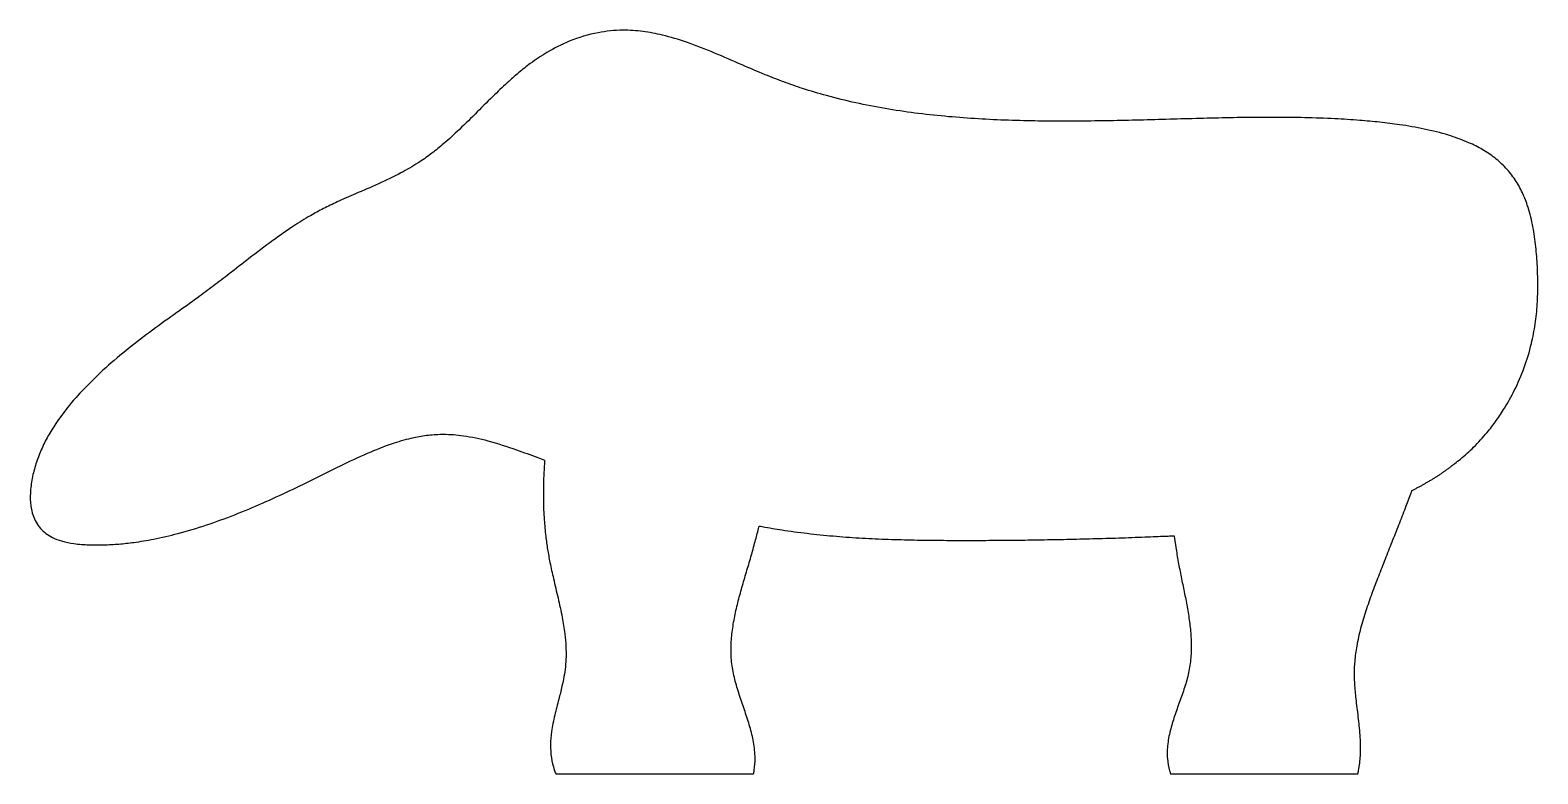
# Model space of a CAD drawing. Header units: millimetres. Extents: x -284 to -5, y 0 to 137.
import ezdxf

# ---------------------------------------------------------------- set-up
doc = ezdxf.new("R2010")
doc.units = ezdxf.units.MM
doc.layers.add('outline', color=7, linetype='Continuous')

msp = doc.modelspace()

# ---------------------------------------------------------------- linework, layer by layer
at = {"layer": 'outline'}
for p, q in [((-186.82, 0), (-150.26, 0)), ((-73.18, 0), (-38.54, 0))]:
    msp.add_line(p, q, dxfattribs=at)
for points, knots in [([(-20.63, 57.36), (-20.27, 57.63), (-19.07, 58.6), (-17.01, 60.46), (-14.81, 62.85), (-12.92, 65.3), (-11.22, 67.87), (-9.43, 71.11), (-7.71, 75.08), (-6.47, 79.22), (-5.71, 83.15), (-5.33, 86.84), (-5.24, 90.53), (-5.36, 94.23), (-5.66, 97.92), (-6.21, 101.58), (-7.06, 104.88), (-8.21, 107.74), (-9.61, 110.15), (-11.37, 112.3), (-13.47, 114.13), (-15.81, 115.63), (-18.59, 116.98), (-22.08, 118.22), (-26.27, 119.26), (-30.52, 119.99), (-34.5, 120.48), (-38.49, 120.84), (-43.11, 121.14), (-48.35, 121.32), (-53.9, 121.38), (-59.45, 121.34), (-65, 121.23), (-70.55, 121.08), (-76.1, 120.92), (-81.64, 120.78), (-87.19, 120.68), (-92.74, 120.64), (-98.29, 120.68), (-103.84, 120.82), (-109.39, 121.1), (-114.92, 121.52), (-120.44, 122.13), (-125.93, 122.95), (-131.38, 124), (-136.47, 125.25), (-140.9, 126.58), (-144.69, 127.88), (-148.42, 129.35), (-152.67, 131.18), (-157.47, 133.28), (-162.35, 135.21), (-166.78, 136.56), (-170.72, 137.32), (-174.73, 137.58), (-179.35, 137.11), (-184.09, 135.68), (-188.23, 133.58), (-191.31, 131.53), (-193.72, 129.61), (-196.03, 127.57), (-198.71, 125.01), (-201.75, 121.95), (-204.83, 118.92), (-207.57, 116.44), (-209.98, 114.5), (-212.51, 112.75), (-215.72, 110.89), (-219.61, 109.03), (-223.59, 107.34), (-226.98, 105.86), (-229.76, 104.53), (-232.47, 103.06), (-235.61, 101.09), (-239.39, 98.44), (-243.32, 95.45), (-246.97, 92.6), (-250.14, 90.15), (-253.36, 87.77), (-257.13, 85.09), (-261.4, 82.05), (-265.83, 78.7), (-270.07, 75.11), (-273.84, 71.46), (-276.92, 68.01), (-279.13, 65.04), (-280.75, 62.42), (-281.99, 59.93), (-282.97, 57.33), (-283.67, 54.64), (-284.02, 52.04), (-283.96, 49.72), (-283.56, 47.9), (-282.93, 46.49), (-282.13, 45.35), (-281.1, 44.41), (-279.78, 43.6), (-278.04, 42.95), (-275.76, 42.5), (-273.15, 42.31), (-270.37, 42.3), (-267.6, 42.46), (-264.54, 42.8), (-260.89, 43.42), (-256.39, 44.46), (-251.36, 45.97), (-246.15, 47.87), (-241.03, 50.02), (-235.98, 52.34), (-231, 54.77), (-226.04, 57.26), (-221.29, 59.48), (-216.97, 61.15), (-213.4, 62.16), (-210.36, 62.68), (-207.28, 62.84), (-203.58, 62.56), (-199.05, 61.58), (-194.5, 60.08), (-191.03, 58.8), (-189.3, 58.15), (-188.88, 57.99)], [0.0000001, 0.0000001, 0.0000001, 0.0000001, 0.0028285, 0.00969, 0.0174419, 0.0232559, 0.0290698, 0.0368218, 0.0465117, 0.0562016, 0.0639535, 0.0717055, 0.0794574, 0.0872094, 0.0949613, 0.1027132, 0.1104652, 0.1162791, 0.1220931, 0.127907, 0.133721, 0.1395349, 0.1453489, 0.1531008, 0.1627908, 0.1724807, 0.1802326, 0.1879845, 0.1976745, 0.2093024, 0.2209303, 0.2325582, 0.2441861, 0.255814, 0.2674419, 0.2790698, 0.2906977, 0.3023256, 0.3139535, 0.3255814, 0.3372094, 0.3488373, 0.3604652, 0.3720931, 0.383721, 0.3953489, 0.4050388, 0.4127908, 0.4205427, 0.4302326, 0.4418605, 0.4534884, 0.4631783, 0.4709303, 0.4786822, 0.4883721, 0.5000001, 0.50969, 0.5174419, 0.5232559, 0.5290698, 0.5368218, 0.5465117, 0.5562016, 0.5639535, 0.5697675, 0.5755814, 0.5833334, 0.5930233, 0.6027132, 0.6104652, 0.6162791, 0.6220931, 0.629845, 0.6395349, 0.6511628, 0.6608528, 0.6686047, 0.6763566, 0.6860466, 0.6976745, 0.7093024, 0.7209303, 0.7325582, 0.7422481, 0.7500001, 0.755814, 0.761628, 0.7674419, 0.7732559, 0.7790698, 0.7839148, 0.7877908, 0.7906977, 0.7936047, 0.7965117, 0.7994187, 0.8032946, 0.8081396, 0.8139535, 0.8197675, 0.8255814, 0.8313954, 0.8391473, 0.8488373, 0.8604652, 0.8720931, 0.883721, 0.8953489, 0.9069768, 0.9186047, 0.9302326, 0.9399225, 0.9476745, 0.9534884, 0.9593024, 0.9670543, 0.9767442, 0.9883721, 0.9971716, 1, 1, 1, 1]), ([(-188.88, 57.99), (-188.89, 57.75), (-188.98, 56.53), (-189.11, 54.08), (-189.15, 50.65), (-189.01, 47.18), (-188.73, 44.13), (-188.36, 41.5), (-187.88, 38.89), (-187.21, 35.9), (-186.4, 32.52), (-185.66, 29.13), (-185.16, 26.11), (-184.94, 23.67), (-184.91, 21.63), (-185.02, 19.79), (-185.29, 17.97), (-185.71, 15.98), (-186.32, 13.6), (-187.05, 10.84), (-187.62, 8.04), (-187.86, 5.39), (-187.71, 3.01), (-187.28, 1.21), (-186.93, 0.25), (-186.82, 0)], [0, 0, 0, 0, 0.01233, 0.062501, 0.125001, 0.187501, 0.239585, 0.281251, 0.322918, 0.375001, 0.437501, 0.500001, 0.552085, 0.593751, 0.625001, 0.656251, 0.687501, 0.718751, 0.760418, 0.812501, 0.864585, 0.906251, 0.947918, 0.985971, 1.000001, 1.000001, 1.000001, 1.000001]), ([(-28.54, 52.38), (-28.36, 52.46), (-28.02, 52.64), (-27.5, 52.91), (-26.98, 53.19), (-26.47, 53.48), (-25.96, 53.77), (-25.46, 54.06), (-24.96, 54.36), (-24.46, 54.67), (-23.97, 54.98), (-23.47, 55.3), (-22.99, 55.63), (-22.51, 55.96), (-22.03, 56.3), (-21.56, 56.65), (-21.09, 57), (-20.78, 57.24), (-20.63, 57.36)], [0, 0, 0, 0, 0.062503, 0.125003, 0.187503, 0.250003, 0.312503, 0.375003, 0.437503, 0.500003, 0.562503, 0.625003, 0.687503, 0.750003, 0.812503, 0.875003, 0.937503, 1.000003, 1.000003, 1.000003, 1.000003]), ([(-38.54, 0), (-38.49, 0.21), (-38.26, 1.31), (-38, 3.56), (-38.05, 6.75), (-38.4, 10.13), (-38.82, 13.3), (-39.1, 16.12), (-39.2, 18.57), (-39.09, 21.02), (-38.71, 23.82), (-38.01, 26.95), (-37.04, 30.2), (-35.91, 33.4), (-34.7, 36.57), (-33.46, 39.73), (-32.21, 42.88), (-30.96, 46.04), (-29.8, 49), (-29, 51.12), (-28.61, 52.18), (-28.54, 52.38)], [0.0000007, 0.0000007, 0.0000007, 0.0000007, 0.0116233, 0.0625007, 0.1250007, 0.1875007, 0.2500007, 0.302084, 0.3437507, 0.3854174, 0.4375007, 0.5000007, 0.5625007, 0.6250007, 0.6875007, 0.7500007, 0.8125007, 0.8750007, 0.9375007, 0.9883781, 1, 1, 1, 1]), ([(-150.26, 0), (-150.21, 0.21), (-150.04, 1.18), (-149.9, 3.14), (-150.2, 5.86), (-150.92, 8.72), (-151.83, 11.51), (-152.8, 14.29), (-153.68, 17.1), (-154.3, 19.98), (-154.48, 22.92), (-154.3, 25.86), (-153.84, 28.77), (-153.19, 31.64), (-152.42, 34.48), (-151.58, 37.3), (-150.74, 40.12), (-150, 42.8), (-149.51, 44.7), (-149.27, 45.65), (-149.23, 45.81)], [-0.000001, -0.000001, -0.000001, -0.000001, 0.013751, 0.062499, 0.124999, 0.187499, 0.249999, 0.312499, 0.374999, 0.437499, 0.499999, 0.562499, 0.624999, 0.687499, 0.749999, 0.812499, 0.874999, 0.937499, 0.989789, 1, 1, 1, 1]), ([(-149.23, 45.81), (-148.87, 45.74), (-147.3, 45.45), (-144.14, 44.94), (-139.74, 44.37), (-134.95, 43.9), (-130.16, 43.57), (-125.36, 43.35), (-120.56, 43.23), (-115.76, 43.17), (-110.95, 43.15), (-106.15, 43.17), (-101.34, 43.21), (-96.54, 43.28), (-91.74, 43.37), (-86.93, 43.49), (-82.13, 43.63), (-77.7, 43.8), (-74.5, 43.93), (-72.9, 44), (-72.53, 44.01)], [0, 0, 0, 0, 0.0143281, 0.0625, 0.125, 0.1875, 0.25, 0.3125, 0.375, 0.4375, 0.5, 0.5625, 0.625, 0.6875, 0.75, 0.8125, 0.875, 0.9375, 0.9856712, 1, 1, 1, 1]), ([(-72.53, 44.01), (-72.51, 43.87), (-72.37, 42.94), (-72.08, 41.09), (-71.63, 38.46), (-71.08, 35.71), (-70.5, 32.96), (-69.97, 30.2), (-69.55, 27.42), (-69.32, 24.61), (-69.34, 21.8), (-69.71, 19.01), (-70.45, 16.29), (-71.38, 13.64), (-72.34, 11), (-73.19, 8.32), (-73.77, 5.56), (-73.86, 2.94), (-73.52, 1.09), (-73.24, 0.19), (-73.18, 0)], [0, 0, 0, 0, 0.0097162, 0.0625, 0.125, 0.1875, 0.25, 0.3125, 0.375, 0.4375, 0.5, 0.5625, 0.625, 0.6875, 0.75, 0.8125, 0.875, 0.9375, 0.9865779, 1, 1, 1, 1])]:
    msp.add_open_spline(points, degree=3, knots=knots, dxfattribs=at)

doc.saveas('drawing.dxf')
